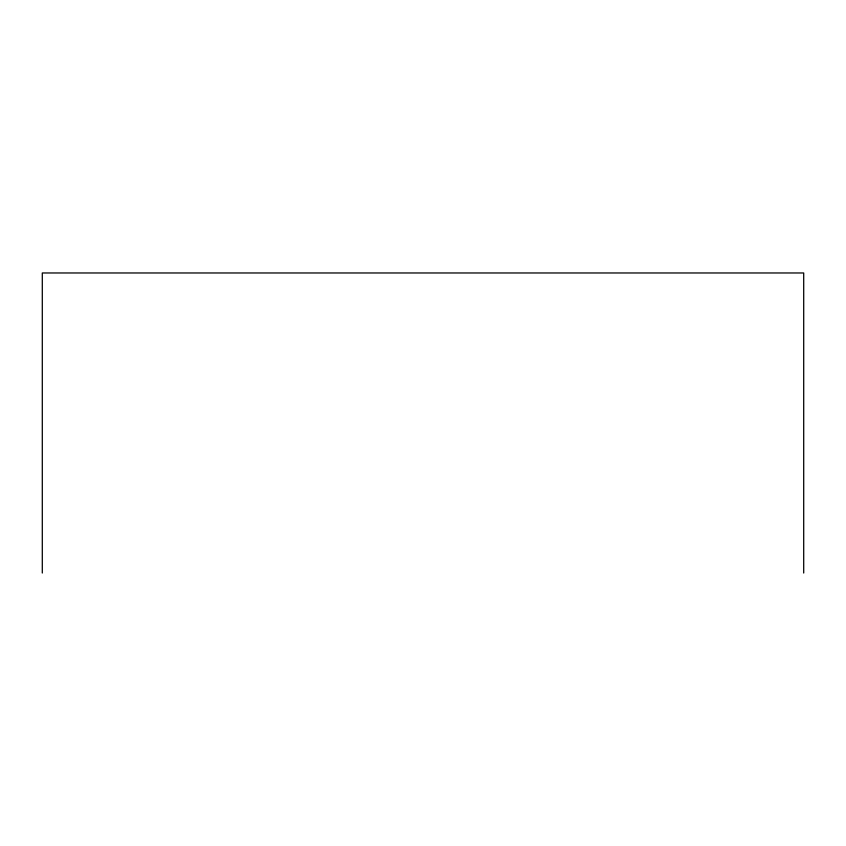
<?xml version="1.0" encoding="UTF-8"?>
<svg xmlns="http://www.w3.org/2000/svg" width="846" height="846" viewBox="0 0 846 846"><rect width="100%" height="100%" fill="white"/><g stroke="black" fill="none" stroke-linecap="round" stroke-linejoin="round"><path stroke-width="1.27" d="M803.7 573.028L803.7 272.972L42.3 272.972L42.3 573.028"/></g></svg>
